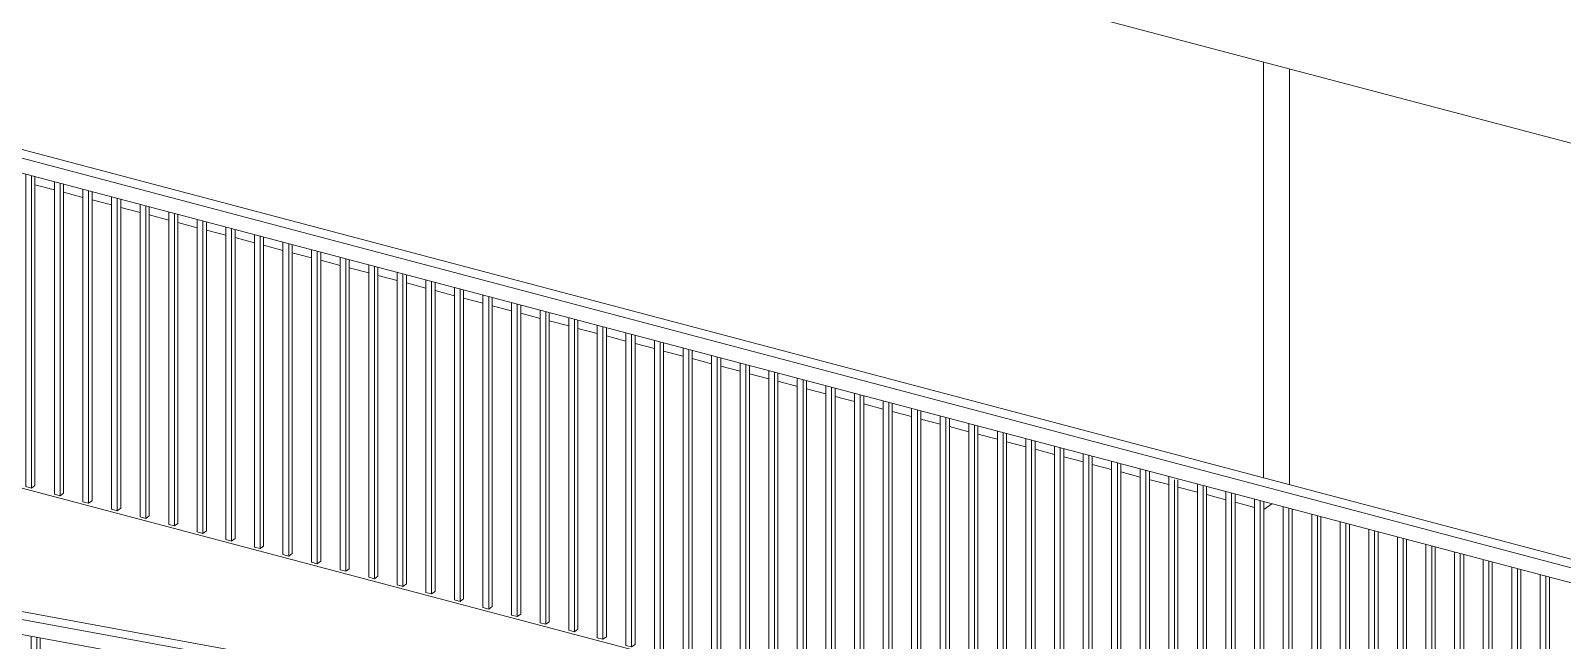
# Model space of a CAD drawing. Header units: metres. Extents: x 40 to 358, y -13 to 19.
# Drawn here: x 77.764 to 82.35, y 0.567 to 2.394 of the extents above; entities that cross this region are included whole.
import ezdxf

# ---------------------------------------------------------------- set-up
doc = ezdxf.new("R2010")
doc.units = ezdxf.units.M
for name, color, linetype, lineweight in [('A-BRND', 11, 'Continuous', 5), ('A-MURO', 113, 'Continuous', 9), ('A-PISO', 51, 'Continuous', 9)]:
    doc.layers.add(name, color=color, linetype=linetype, lineweight=lineweight)

# ---------------------------------------------------------------- blocks, each defined once
blk = doc.blocks.new('Railing - 20-V79-Axonometria')
at = {"layer": 'A-BRND'}
for p, q in [((65.7714, 4.1982), (65.7714, 5.1348)), ((65.7885, 5.1302), (65.7885, 4.1937)), ((65.7989, 4.2012), (65.7989, 5.1275)), ((65.7714, 4.1982), (65.7885, 4.1937)), ((65.7885, 4.1937), (65.7989, 4.2012))]:
    blk.add_line(p, q, dxfattribs=at)
blk = doc.blocks.new('Railing - 20-V81-Axonometria')
at = {"layer": 'A-BRND'}
for p, q in [((81.1719, 0.1218), (81.1719, 1.0583)), ((81.189, 1.0485), (81.189, 0.1173)), ((81.1994, 0.1248), (81.1994, 1.0485)), ((81.1719, 0.1218), (81.189, 0.1173)), ((81.189, 0.1173), (81.1994, 0.1248))]:
    blk.add_line(p, q, dxfattribs=at)
blk = doc.blocks.new('Railing - Railing-1126174-Axonometria')
for name, p in [('Railing - 20-V79-Axonometria', (11.9782, -3.1705)), ('Railing - 20-V79-Axonometria', (12.0637, -3.1932)), ('Railing - 20-V79-Axonometria', (12.1493, -3.2158)), ('Railing - 20-V79-Axonometria', (12.2348, -3.2385)), ('Railing - 20-V79-Axonometria', (12.3204, -3.2611)), ('Railing - 20-V79-Axonometria', (12.406, -3.2838)), ('Railing - 20-V79-Axonometria', (12.4915, -3.3064)), ('Railing - 20-V79-Axonometria', (12.5771, -3.3291)), ('Railing - 20-V79-Axonometria', (12.6626, -3.3517)), ('Railing - 20-V79-Axonometria', (12.7482, -3.3744)), ('Railing - 20-V79-Axonometria', (12.8338, -3.397)), ('Railing - 20-V79-Axonometria', (12.9193, -3.4197)), ('Railing - 20-V79-Axonometria', (13.0049, -3.4423)), ('Railing - 20-V79-Axonometria', (13.0904, -3.465)), ('Railing - 20-V79-Axonometria', (13.176, -3.4876)), ('Railing - 20-V79-Axonometria', (13.2615, -3.5102)), ('Railing - 20-V79-Axonometria', (13.3471, -3.5329)), ('Railing - 20-V79-Axonometria', (13.4327, -3.5555)), ('Railing - 20-V79-Axonometria', (13.5182, -3.5782)), ('Railing - 20-V79-Axonometria', (13.6038, -3.6008)), ('Railing - 20-V79-Axonometria', (13.6893, -3.6235)), ('Railing - 20-V79-Axonometria', (13.7749, -3.6461)), ('Railing - 20-V79-Axonometria', (13.8605, -3.6688)), ('Railing - 20-V79-Axonometria', (13.946, -3.6914)), ('Railing - 20-V79-Axonometria', (14.0316, -3.7141)), ('Railing - 20-V79-Axonometria', (14.1171, -3.7367)), ('Railing - 20-V79-Axonometria', (14.2027, -3.7594)), ('Railing - 20-V79-Axonometria', (14.2882, -3.782)), ('Railing - 20-V79-Axonometria', (14.3738, -3.8047)), ('Railing - 20-V79-Axonometria', (14.4594, -3.8273)), ('Railing - 20-V79-Axonometria', (14.5449, -3.85)), ('Railing - 20-V79-Axonometria', (14.6305, -3.8726)), ('Railing - 20-V79-Axonometria', (14.716, -3.8952)), ('Railing - 20-V79-Axonometria', (14.8016, -3.9179)), ('Railing - 20-V79-Axonometria', (14.8872, -3.9405)), ('Railing - 20-V79-Axonometria', (14.9727, -3.9632)), ('Railing - 20-V79-Axonometria', (15.0583, -3.9858)), ('Railing - 20-V79-Axonometria', (15.1438, -4.0085)), ('Railing - 20-V79-Axonometria', (15.2294, -4.0311)), ('Railing - 20-V79-Axonometria', (15.3149, -4.0538)), ('Railing - 20-V81-Axonometria', (0, 0)), ('Railing - 20-V79-Axonometria', (15.4861, -4.0991)), ('Railing - 20-V79-Axonometria', (15.5716, -4.1217)), ('Railing - 20-V79-Axonometria', (15.6572, -4.1444)), ('Railing - 20-V79-Axonometria', (15.7427, -4.167)), ('Railing - 20-V79-Axonometria', (15.8283, -4.1897)), ('Railing - 20-V79-Axonometria', (15.9139, -4.2123)), ('Railing - 20-V79-Axonometria', (15.9994, -4.2349)), ('Railing - 20-V79-Axonometria', (16.085, -4.2576)), ('Railing - 20-V79-Axonometria', (16.1705, -4.2802)), ('Railing - 20-V79-Axonometria', (16.2561, -4.3029)), ('Railing - 20-V79-Axonometria', (16.3416, -4.3255)), ('Railing - 20-V79-Axonometria', (16.4272, -4.3482)), ('Railing - 20-V79-Axonometria', (16.5128, -4.3708))]:
    blk.add_blockref(name, p)
blk = doc.blocks.new('Top Rail Type - Top Rail_Internal_-1126757-Axonometria')
at = {"layer": 'A-BRND'}
for p, q in [((63.744, 5.7419), (84.959, 0.1265)), ((84.9091, 0.1141), (63.7945, 5.703)), ((63.8832, 5.6346), (84.8214, 0.0923))]:
    blk.add_line(p, q, dxfattribs=at)
blk = doc.blocks.new('Railing - 20-V519-Axonometria')
at = {"layer": 'A-BRND'}
for p, q in [((77.7653, 0.0952), (77.7653, 0.5794)), ((77.7824, 0.092), (77.7824, 0.5763)), ((77.7927, 0.0901), (77.7927, 0.5744)), ((77.7927, -0.3532), (77.7927, 0.0216)), ((77.7836, -0.3598), (77.7927, -0.3532))]:
    blk.add_line(p, q, dxfattribs=at)
blk = doc.blocks.new('Railing - Railing-1752316-Axonometria')
blk.add_blockref('Railing - 20-V519-Axonometria', (0, 0))
blk = doc.blocks.new('Top Rail Type - Top Rail_Internal_-1752441-Axonometria')
at = {"layer": 'A-BRND'}
for p, q in [((81.3623, -0.0354), (77.0811, 0.7501)), ((77.1069, 0.7688), (81.3882, -0.0167)), ((81.364, -0.0808), (77.0827, 0.7047))]:
    blk.add_line(p, q, dxfattribs=at)

msp = doc.modelspace()

# ---------------------------------------------------------------- linework, layer by layer
at = {"layer": 'A-MURO'}
for p, q in [((81.4558, 1.0537), (81.4558, 2.3002)), ((81.5334, 2.2796), (81.5334, 1.0332)), ((77.7771, 1.9322), (77.8351, 1.9168)), ((77.8626, 1.9095), (77.9207, 1.8941)), ((77.9482, 1.8869), (78.0063, 1.8715)), ((78.0337, 1.8642), (78.0918, 1.8488)), ((78.1193, 1.8416), (78.1774, 1.8262)), ((78.2048, 1.8189), (78.2629, 1.8035)), ((78.2904, 1.7963), (78.3485, 1.7809)), ((78.376, 1.7736), (78.4341, 1.7583)), ((78.4615, 1.751), (78.5196, 1.7356)), ((78.5471, 1.7283), (78.6052, 1.713)), ((78.6326, 1.7057), (78.6907, 1.6903)), ((78.7182, 1.683), (78.7763, 1.6677)), ((78.8038, 1.6604), (78.8618, 1.645)), ((78.8893, 1.6378), (78.9474, 1.6224)), ((78.9749, 1.6151), (79.033, 1.5997)), ((79.0604, 1.5925), (79.1185, 1.5771)), ((79.146, 1.5698), (79.2041, 1.5544)), ((79.2315, 1.5472), (79.2896, 1.5318)), ((79.3171, 1.5245), (79.3752, 1.5091)), ((79.4027, 1.5019), (79.4608, 1.4865)), ((79.4882, 1.4792), (79.5463, 1.4639)), ((79.5738, 1.4566), (79.6319, 1.4412)), ((79.6593, 1.4339), (79.7174, 1.4186)), ((79.7449, 1.4113), (79.803, 1.3959)), ((79.8305, 1.3886), (79.8885, 1.3733)), ((79.916, 1.366), (79.9741, 1.3506)), ((80.0016, 1.3434), (80.0597, 1.328)), ((80.0871, 1.3207), (80.1452, 1.3053)), ((80.1727, 1.2981), (80.2308, 1.2827)), ((80.2582, 1.2754), (80.3163, 1.26)), ((80.3438, 1.2528), (80.4019, 1.2374)), ((80.4294, 1.2301), (80.4875, 1.2147)), ((80.5149, 1.2075), (80.573, 1.1921)), ((80.6005, 1.1848), (80.6586, 1.1694)), ((80.686, 1.1622), (80.7441, 1.1468)), ((80.7716, 1.1395), (80.8297, 1.1242)), ((80.8572, 1.1169), (80.9152, 1.1015)), ((80.9427, 1.0942), (81.0008, 1.0789)), ((81.0283, 1.0716), (81.0864, 1.0562)), ((81.1157, 1.0485), (81.1719, 1.0336)), ((81.1994, 1.0263), (81.2575, 1.0109)), ((81.2849, 1.0037), (81.343, 0.9883)), ((81.3705, 0.981), (81.4286, 0.9656)), ((81.4808, 0.9766), (81.4561, 0.9587))]:
    msp.add_line(p, q, dxfattribs=at)
at = {"layer": 'A-PISO'}
for p, q in [((87.39, 0.7295), (61.2852, 7.6392)), ((65.7458, 4.1974), (82.9799, -0.3644))]:
    msp.add_line(p, q, dxfattribs=at)

# ---------------------------------------------------------------- block references
at = {"layer": 'A-BRND'}
for name in ['Top Rail Type - Top Rail_Internal_-1126757-Axonometria', 'Railing - Railing-1126174-Axonometria', 'Top Rail Type - Top Rail_Internal_-1752441-Axonometria', 'Railing - Railing-1752316-Axonometria']:
    msp.add_blockref(name, (0, 0), dxfattribs=at)

doc.saveas('drawing.dxf')
